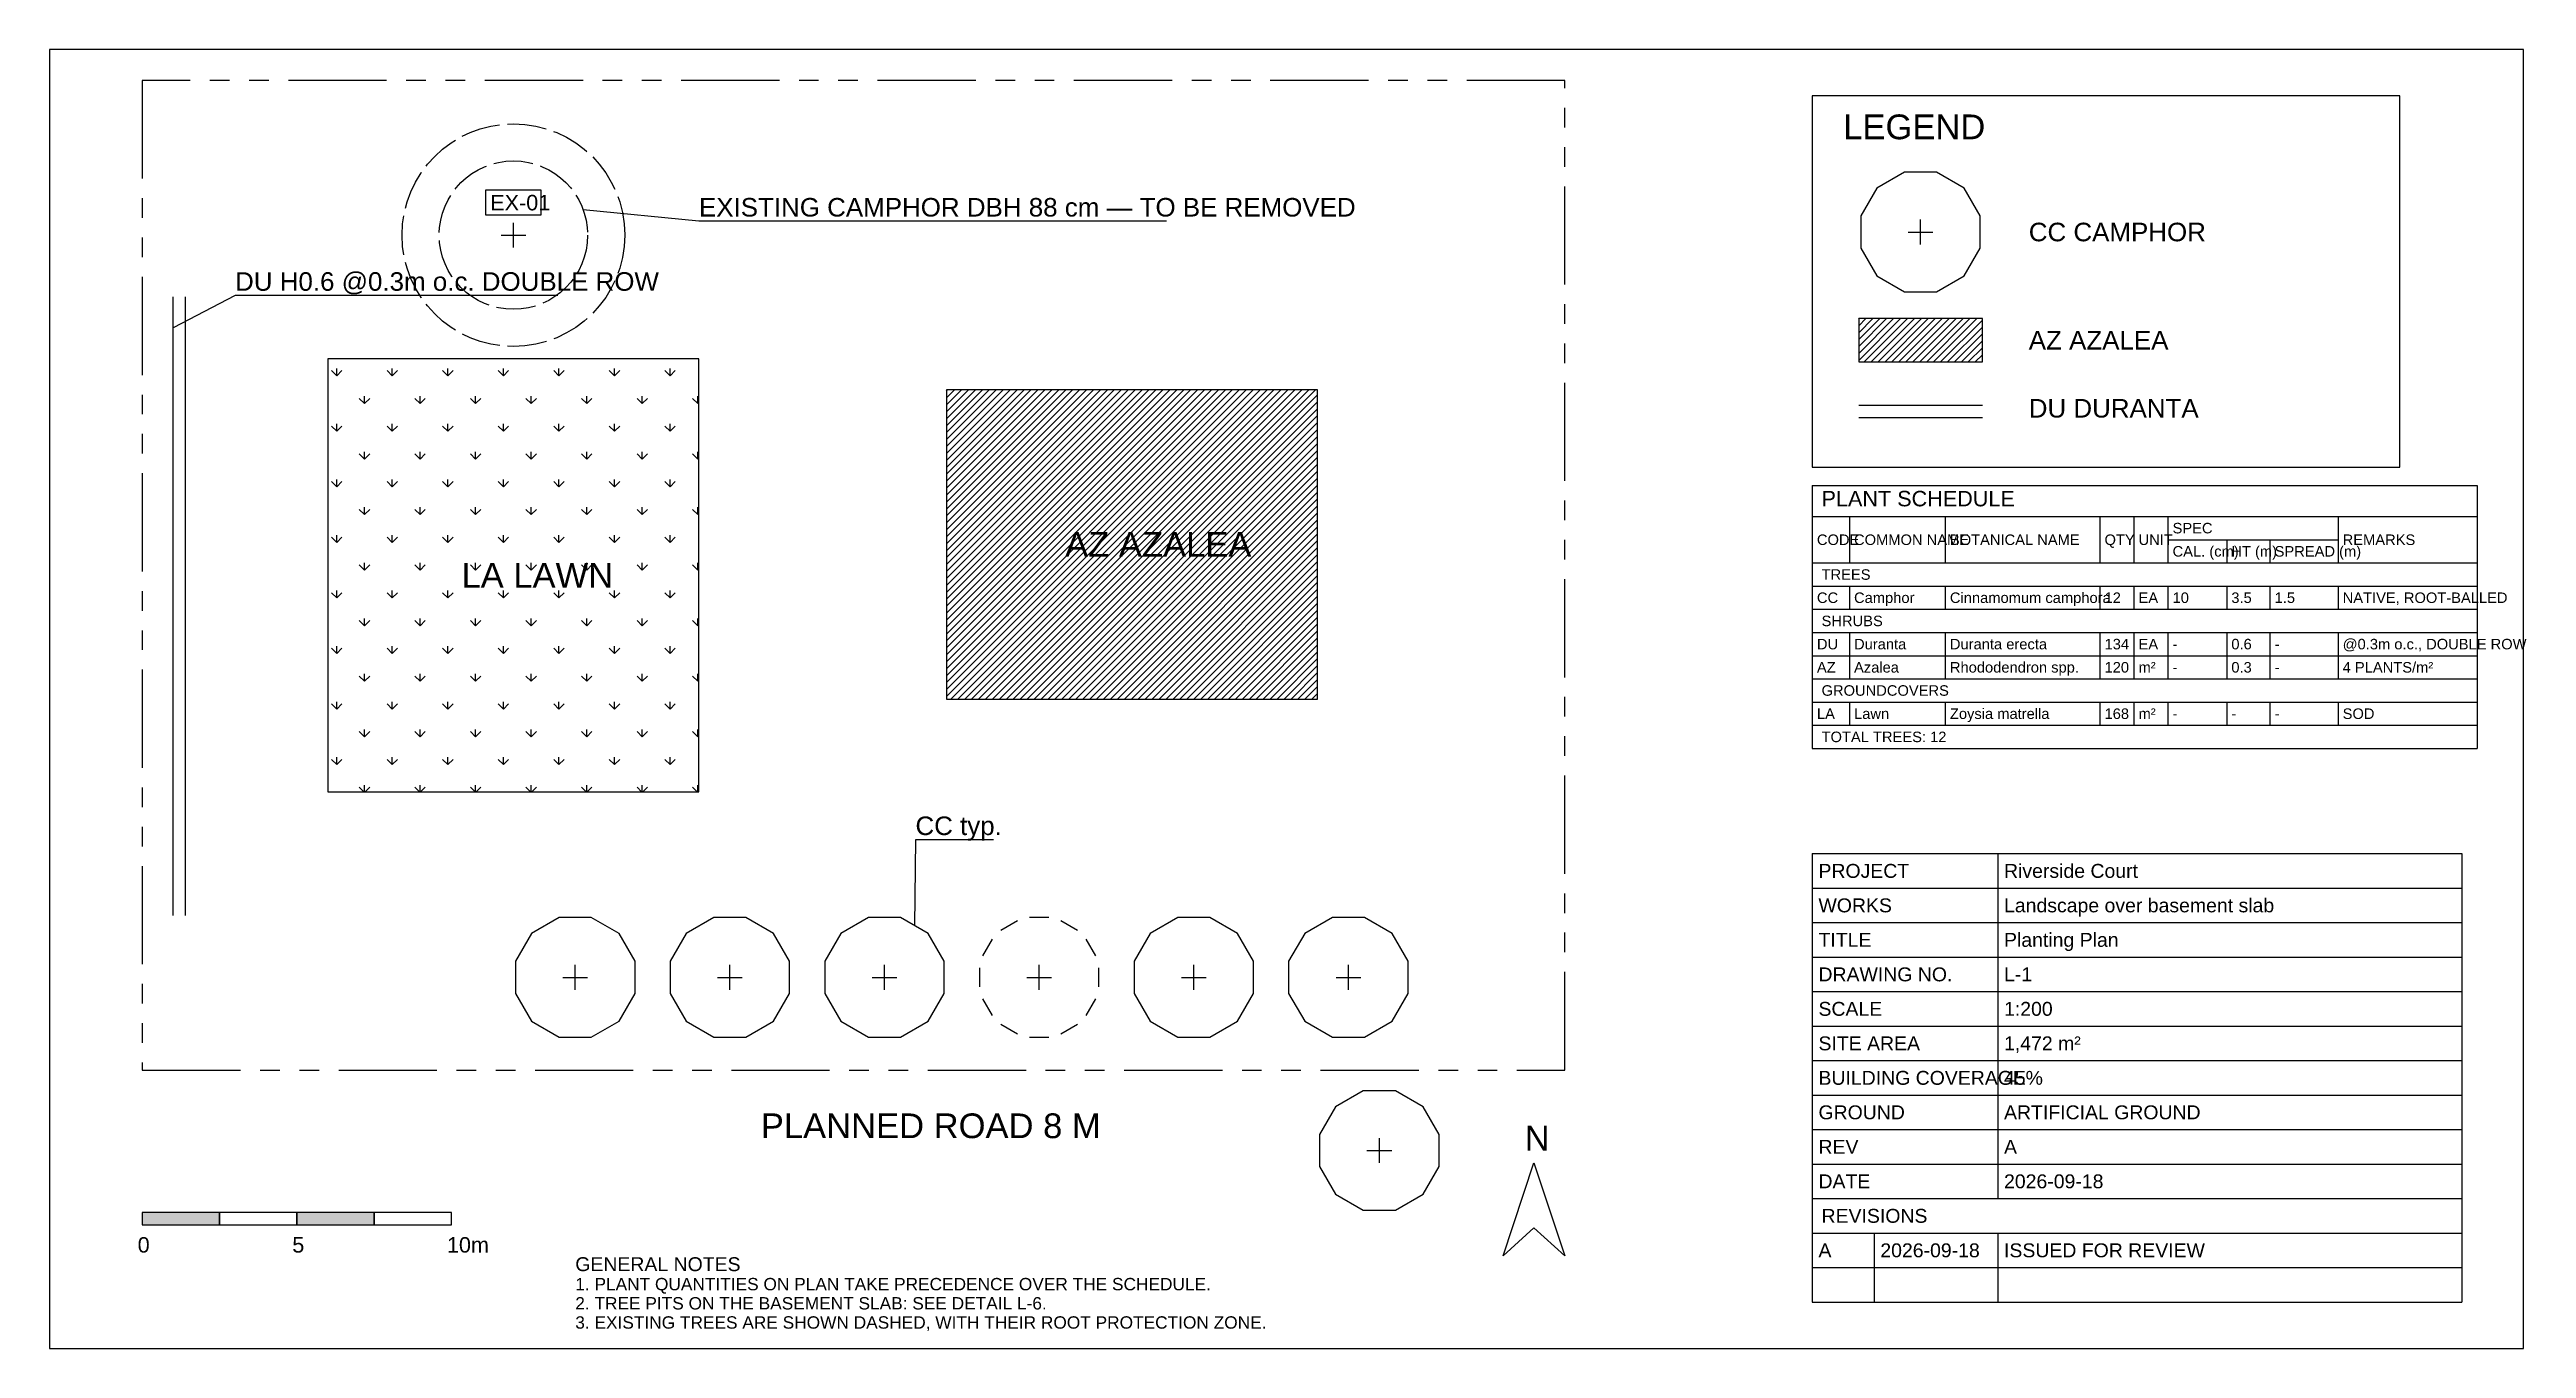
# Model space of a CAD drawing. Header units: metres. Extents: x -3 to 77.1, y -9 to 33.
import ezdxf

# ---------------------------------------------------------------- set-up
doc = ezdxf.new("R2010")
doc.units = ezdxf.units.M
doc.linetypes.add('DASHED', pattern=[1.524, 1.27, -0.254])
doc.linetypes.add('PHANTOM', pattern=[6.35, 3.175, -0.635, 0.635, -0.635, 0.635, -0.635])
for name, color, linetype in [('EX-TREE', 7, 'Continuous'), ('FRAME', 7, 'Continuous'), ('HATCH', 7, 'Continuous'), ('LEADER', 7, 'Continuous'), ('PLANT', 7, 'Continuous'), ('SITE', 7, 'Continuous'), ('TEXT', 7, 'Continuous'), ('TREES', 7, 'Continuous')]:
    doc.layers.add(name, color=color, linetype=linetype)
doc.styles.add('LABELS', font='arial.ttf')

msp = doc.modelspace()

# ---------------------------------------------------------------- hatches: boundary and pattern name
at = {"layer": 'FRAME'}
h = msp.add_hatch(color=7, dxfattribs=at)
h.dxf.hatch_style = 1
h.paths.add_polyline_path([(0, -5), (2.5, -5), (2.5, -4.6), (0, -4.6)])
h = msp.add_hatch(color=7, dxfattribs=at)
h.dxf.hatch_style = 1
h.paths.add_polyline_path([(5, -5), (7.5, -5), (7.5, -4.6), (5, -4.6)])
at = {"layer": 'HATCH'}
h = msp.add_hatch(dxfattribs=at)
h.set_pattern_fill('ANSI31', scale=0.05)
h.paths.add_polyline_path([(55.5, 22.9), (59.5, 22.9), (59.5, 24.3), (55.5, 24.3)])
h = msp.add_hatch(dxfattribs=at)
h.set_pattern_fill('GRASS', scale=0.05)
h.paths.add_polyline_path([(6, 9), (18, 9), (18, 23), (6, 23)])
h = msp.add_hatch(dxfattribs=at)
h.set_pattern_fill('ANSI31', scale=0.05)
h.paths.add_polyline_path([(26, 12), (38, 12), (38, 22), (26, 22)])

# ---------------------------------------------------------------- linework, layer by layer
at = {"layer": 'EX-TREE'}
for p, q in [((12, 26.6), (12, 27.4)), ((11.6, 27), (12.4, 27))]:
    msp.add_line(p, q, dxfattribs=at)
msp.add_lwpolyline([(11.1, 27.65), (12.9, 27.65), (12.9, 28.45), (11.1, 28.45)], close=True, dxfattribs=at)
at = {"layer": 'EX-TREE', "linetype": 'DASHED'}
for radius in [3.6, 2.4]:
    msp.add_circle((12, 27), radius, dxfattribs=at)
at = {"layer": 'FRAME'}
for p, q in [((54, 7), (75, 7)), ((54, 7), (54, 5.885)), ((60, 7), (60, 5.885)), ((75, 7), (75, 5.885)), ((54, 5.885), (75, 5.885)), ((54, 5.885), (54, 4.769)), ((60, 5.885), (60, 4.769)), ((75, 5.885), (75, 4.769)), ((54, 4.769), (75, 4.769)), ((54, 4.769), (54, 3.654)), ((60, 4.769), (60, 3.654)), ((75, 4.769), (75, 3.654)), ((54, 3.654), (75, 3.654)), ((54, 3.654), (54, 2.538)), ((60, 3.654), (60, 2.538)), ((75, 3.654), (75, 2.538)), ((54, 2.538), (75, 2.538)), ((54, 2.538), (54, 1.423)), ((60, 2.538), (60, 1.423)), ((75, 2.538), (75, 1.423)), ((54, 1.423), (75, 1.423)), ((54, 1.423), (54, 0.308)), ((60, 1.423), (60, 0.308)), ((75, 1.423), (75, 0.308)), ((54, 0.308), (75, 0.308)), ((54, 0.308), (54, -0.808)), ((60, 0.308), (60, -0.808)), ((75, 0.308), (75, -0.808)), ((54, -0.808), (75, -0.808)), ((54, -0.808), (54, -1.923)), ((60, -0.808), (60, -1.923)), ((75, -0.808), (75, -1.923)), ((54, -1.923), (75, -1.923)), ((54, -1.923), (54, -3.038)), ((60, -1.923), (60, -3.038)), ((75, -1.923), (75, -3.038)), ((54, -3.038), (75, -3.038)), ((54, -3.038), (54, -4.154)), ((60, -3.038), (60, -4.154)), ((75, -3.038), (75, -4.154)), ((54, -4.154), (75, -4.154)), ((54, -4.154), (75, -4.154)), ((54, -4.154), (54, -5.269)), ((75, -4.154), (75, -5.269)), ((54, -5.269), (75, -5.269)), ((54, -5.269), (54, -6.385)), ((56, -5.269), (56, -6.385)), ((60, -5.269), (60, -6.385)), ((75, -5.269), (75, -6.385)), ((54, -6.385), (75, -6.385)), ((54, -6.385), (54, -7.5)), ((56, -6.385), (56, -7.5)), ((60, -6.385), (60, -7.5)), ((75, -6.385), (75, -7.5)), ((54, -7.5), (75, -7.5))]:
    msp.add_line(p, q, dxfattribs=at)
for points in [[(-3, -9), (77, -9), (77, 33), (-3, 33)], [(54, 19.5), (73, 19.5), (73, 31.5), (54, 31.5)], [(55.5, 22.9), (59.5, 22.9), (59.5, 24.3), (55.5, 24.3)], [(44, -6), (45, -3), (46, -6), (45, -5.1)], [(0, -5), (2.5, -5), (2.5, -4.6), (0, -4.6)], [(2.5, -5), (5, -5), (5, -4.6), (2.5, -4.6)], [(5, -5), (7.5, -5), (7.5, -4.6), (5, -4.6)], [(7.5, -5), (10, -5), (10, -4.6), (7.5, -4.6)]]:
    msp.add_lwpolyline(points, close=True, dxfattribs=at)
at = {"layer": 'LEADER'}
for points in [[(33.12, 27.45), (18, 27.45), (14.255, 27.821)], [(13.44, 25.05), (3, 25.05), (1, 24)], [(27.52, 7.45), (25, 7.45), (24.966, 4.673)]]:
    msp.add_lwpolyline(points, dxfattribs=at)
at = {"layer": 'PLANT'}
for p, q in [((1, 5), (1, 25)), ((1.4, 5), (1.4, 25)), ((55.5, 21.5), (59.5, 21.5)), ((55.5, 21.1), (59.5, 21.1))]:
    msp.add_line(p, q, dxfattribs=at)
for points in [[(6, 9), (18, 9), (18, 23), (6, 23)], [(26, 12), (38, 12), (38, 22), (26, 22)]]:
    msp.add_lwpolyline(points, close=True, dxfattribs=at)
at = {"layer": 'SITE', "linetype": 'PHANTOM'}
msp.add_lwpolyline([(0, 0), (46, 0), (46, 32), (0, 32)], close=True, dxfattribs=at)
at = {"layer": 'TEXT'}
for p, q in [((54, 18.9), (54, 10.4)), ((54, 18.9), (75.5, 18.9)), ((75.5, 18.9), (75.5, 10.4)), ((54, 17.9), (75.5, 17.9)), ((55.2, 17.9), (55.2, 16.4)), ((58.3, 17.9), (58.3, 16.4)), ((63.3, 17.9), (63.3, 16.4)), ((64.4, 17.9), (64.4, 16.4)), ((65.5, 17.9), (65.5, 16.4)), ((71, 17.9), (71, 16.4)), ((65.5, 17.15), (71, 17.15)), ((67.4, 17.15), (67.4, 16.4)), ((68.8, 17.15), (68.8, 16.4)), ((54, 16.4), (75.5, 16.4)), ((54, 15.65), (75.5, 15.65)), ((55.2, 15.65), (55.2, 14.9)), ((58.3, 15.65), (58.3, 14.9)), ((63.3, 15.65), (63.3, 14.9)), ((64.4, 15.65), (64.4, 14.9)), ((65.5, 15.65), (65.5, 14.9)), ((67.4, 15.65), (67.4, 14.9)), ((68.8, 15.65), (68.8, 14.9)), ((71, 15.65), (71, 14.9)), ((54, 14.9), (75.5, 14.9)), ((54, 14.15), (75.5, 14.15)), ((55.2, 14.15), (55.2, 13.4)), ((58.3, 14.15), (58.3, 13.4)), ((63.3, 14.15), (63.3, 13.4)), ((64.4, 14.15), (64.4, 13.4)), ((65.5, 14.15), (65.5, 13.4)), ((67.4, 14.15), (67.4, 13.4)), ((68.8, 14.15), (68.8, 13.4)), ((71, 14.15), (71, 13.4)), ((54, 13.4), (75.5, 13.4)), ((55.2, 13.4), (55.2, 12.65)), ((58.3, 13.4), (58.3, 12.65)), ((63.3, 13.4), (63.3, 12.65)), ((64.4, 13.4), (64.4, 12.65)), ((65.5, 13.4), (65.5, 12.65)), ((67.4, 13.4), (67.4, 12.65)), ((68.8, 13.4), (68.8, 12.65)), ((71, 13.4), (71, 12.65)), ((54, 12.65), (75.5, 12.65)), ((54, 11.9), (75.5, 11.9)), ((55.2, 11.9), (55.2, 11.15)), ((58.3, 11.9), (58.3, 11.15)), ((63.3, 11.9), (63.3, 11.15)), ((64.4, 11.9), (64.4, 11.15)), ((65.5, 11.9), (65.5, 11.15)), ((67.4, 11.9), (67.4, 11.15)), ((68.8, 11.9), (68.8, 11.15)), ((71, 11.9), (71, 11.15)), ((54, 11.15), (75.5, 11.15)), ((54, 10.4), (75.5, 10.4))]:
    msp.add_line(p, q, dxfattribs=at)
at = {"layer": 'TREES'}
for p, q in [((57.5, 26.7), (57.5, 27.5)), ((57.1, 27.1), (57.9, 27.1)), ((13.482, 4.932), (12.586, 4.414)), ((14.518, 4.932), (13.482, 4.932)), ((15.414, 4.414), (14.518, 4.932)), ((18.482, 4.932), (17.586, 4.414)), ((19.518, 4.932), (18.482, 4.932)), ((20.414, 4.414), (19.518, 4.932)), ((23.482, 4.932), (22.586, 4.414)), ((24.518, 4.932), (23.482, 4.932)), ((25.414, 4.414), (24.518, 4.932)), ((28.303, 4.828), (27.765, 4.518)), ((29.311, 4.932), (28.689, 4.932)), ((30.235, 4.518), (29.697, 4.828)), ((33.482, 4.932), (32.586, 4.414)), ((34.518, 4.932), (33.482, 4.932)), ((35.414, 4.414), (34.518, 4.932)), ((38.482, 4.932), (37.586, 4.414)), ((39.518, 4.932), (38.482, 4.932)), ((40.414, 4.414), (39.518, 4.932)), ((12.586, 4.414), (12.068, 3.518)), ((15.932, 3.518), (15.414, 4.414)), ((17.586, 4.414), (17.068, 3.518)), ((20.932, 3.518), (20.414, 4.414)), ((22.586, 4.414), (22.068, 3.518)), ((25.932, 3.518), (25.414, 4.414)), ((27.482, 4.235), (27.172, 3.697)), ((30.828, 3.697), (30.518, 4.235)), ((32.586, 4.414), (32.068, 3.518)), ((35.932, 3.518), (35.414, 4.414)), ((37.586, 4.414), (37.068, 3.518)), ((40.932, 3.518), (40.414, 4.414)), ((12.068, 3.518), (12.068, 2.482)), ((14, 2.6), (14, 3.4)), ((15.932, 2.482), (15.932, 3.518)), ((17.068, 3.518), (17.068, 2.482)), ((19, 2.6), (19, 3.4)), ((20.932, 2.482), (20.932, 3.518)), ((22.068, 3.518), (22.068, 2.482)), ((24, 2.6), (24, 3.4)), ((25.932, 2.482), (25.932, 3.518)), ((27.068, 3.311), (27.068, 2.689)), ((29, 2.6), (29, 3.4)), ((30.932, 2.689), (30.932, 3.311)), ((32.068, 3.518), (32.068, 2.482)), ((34, 2.6), (34, 3.4)), ((35.932, 2.482), (35.932, 3.518)), ((37.068, 3.518), (37.068, 2.482)), ((39, 2.6), (39, 3.4)), ((40.932, 2.482), (40.932, 3.518)), ((12.068, 2.482), (12.586, 1.586)), ((13.6, 3), (14.4, 3)), ((15.414, 1.586), (15.932, 2.482)), ((17.068, 2.482), (17.586, 1.586)), ((18.6, 3), (19.4, 3)), ((20.414, 1.586), (20.932, 2.482)), ((22.068, 2.482), (22.586, 1.586)), ((23.6, 3), (24.4, 3)), ((25.414, 1.586), (25.932, 2.482)), ((28.6, 3), (29.4, 3)), ((32.068, 2.482), (32.586, 1.586)), ((33.6, 3), (34.4, 3)), ((35.414, 1.586), (35.932, 2.482)), ((37.068, 2.482), (37.586, 1.586)), ((38.6, 3), (39.4, 3)), ((40.414, 1.586), (40.932, 2.482)), ((27.172, 2.303), (27.482, 1.765)), ((30.518, 1.765), (30.828, 2.303)), ((12.586, 1.586), (13.482, 1.068)), ((13.482, 1.068), (14.518, 1.068)), ((14.518, 1.068), (15.414, 1.586)), ((17.586, 1.586), (18.482, 1.068)), ((18.482, 1.068), (19.518, 1.068)), ((19.518, 1.068), (20.414, 1.586)), ((22.586, 1.586), (23.482, 1.068)), ((23.482, 1.068), (24.518, 1.068)), ((24.518, 1.068), (25.414, 1.586)), ((27.765, 1.482), (28.303, 1.172)), ((28.689, 1.068), (29.311, 1.068)), ((29.697, 1.172), (30.235, 1.482)), ((32.586, 1.586), (33.482, 1.068)), ((33.482, 1.068), (34.518, 1.068)), ((34.518, 1.068), (35.414, 1.586)), ((37.586, 1.586), (38.482, 1.068)), ((38.482, 1.068), (39.518, 1.068)), ((39.518, 1.068), (40.414, 1.586)), ((40, -3), (40, -2.2)), ((39.6, -2.6), (40.4, -2.6))]:
    msp.add_line(p, q, dxfattribs=at)
for points in [[(59.432, 27.618), (58.914, 28.514), (58.018, 29.032), (56.982, 29.032), (56.086, 28.514), (55.568, 27.618), (55.568, 26.582), (56.086, 25.686), (56.982, 25.168), (58.018, 25.168), (58.914, 25.686), (59.432, 26.582)], [(41.932, -2.082), (41.414, -1.186), (40.518, -0.668), (39.482, -0.668), (38.586, -1.186), (38.068, -2.082), (38.068, -3.118), (38.586, -4.014), (39.482, -4.532), (40.518, -4.532), (41.414, -4.014), (41.932, -3.118)]]:
    msp.add_lwpolyline(points, close=True, dxfattribs=at)

# ---------------------------------------------------------------- texts
at = {"layer": 'FRAME', "style": 'LABELS'}
for s, height, p in [('N', 0.8, (44.7, -2.6)), ('0', 0.5, (-0.15, -5.9)), ('5', 0.5, (4.85, -5.9)), ('10m', 0.5, (9.85, -5.9))]:
    msp.add_text(s, height=height, dxfattribs=at).set_placement(p)
at = {"layer": 'TEXT', "style": 'LABELS'}
for s, height, p in [('LEGEND', 0.8, (55, 30.1)), ('EX-01', 0.5, (11.25, 27.8)), ('EXISTING CAMPHOR DBH 88 cm — TO BE REMOVED', 0.6, (18, 27.6)), ('CC CAMPHOR', 0.6, (61, 26.8)), ('DU H0.6 @0.3m o.c. DOUBLE ROW', 0.6, (3, 25.2)), ('AZ AZALEA', 0.6, (61, 23.3)), ('DU DURANTA', 0.6, (61, 21.1)), ('PLANT SCHEDULE', 0.5, (54.3, 18.23)), ('SPEC', 0.34, (65.65, 17.355)), ('AZ AZALEA', 0.8, (29.84, 16.6)), ('CODE', 0.34, (54.15, 16.98)), ('COMMON NAME', 0.34, (55.35, 16.98)), ('BOTANICAL NAME', 0.34, (58.45, 16.98)), ('QTY', 0.34, (63.45, 16.98)), ('UNIT', 0.34, (64.55, 16.98)), ('CAL. (cm)', 0.34, (65.65, 16.605)), ('HT (m)', 0.34, (67.55, 16.605)), ('SPREAD (m)', 0.34, (68.95, 16.605)), ('REMARKS', 0.34, (71.15, 16.98)), ('LA LAWN', 0.8, (10.32, 15.6)), ('TREES', 0.34, (54.3, 15.855)), ('CC', 0.34, (54.15, 15.105)), ('Camphor', 0.34, (55.35, 15.105)), ('Cinnamomum camphora', 0.34, (58.45, 15.105)), ('12', 0.34, (63.45, 15.105)), ('EA', 0.34, (64.55, 15.105)), ('10', 0.34, (65.65, 15.105)), ('3.5', 0.34, (67.55, 15.105)), ('1.5', 0.34, (68.95, 15.105)), ('NATIVE, ROOT-BALLED', 0.34, (71.15, 15.105)), ('SHRUBS', 0.34, (54.3, 14.355)), ('DU', 0.34, (54.15, 13.605)), ('Duranta', 0.34, (55.35, 13.605)), ('Duranta erecta', 0.34, (58.45, 13.605)), ('134', 0.34, (63.45, 13.605)), ('EA', 0.34, (64.55, 13.605)), ('-', 0.34, (65.65, 13.605)), ('0.6', 0.34, (67.55, 13.605)), ('-', 0.34, (68.95, 13.605)), ('@0.3m o.c., DOUBLE ROW', 0.34, (71.15, 13.605)), ('AZ', 0.34, (54.15, 12.855)), ('Azalea', 0.34, (55.35, 12.855)), ('Rhododendron spp.', 0.34, (58.45, 12.855)), ('120', 0.34, (63.45, 12.855)), ('m²', 0.34, (64.55, 12.855)), ('-', 0.34, (65.65, 12.855)), ('0.3', 0.34, (67.55, 12.855)), ('-', 0.34, (68.95, 12.855)), ('4 PLANTS/m²', 0.34, (71.15, 12.855)), ('GROUNDCOVERS', 0.34, (54.3, 12.105)), ('LA', 0.34, (54.15, 11.355)), ('Lawn', 0.34, (55.35, 11.355)), ('Zoysia matrella', 0.34, (58.45, 11.355)), ('168', 0.34, (63.45, 11.355)), ('m²', 0.34, (64.55, 11.355)), ('-', 0.34, (65.65, 11.355)), ('-', 0.34, (67.55, 11.355)), ('-', 0.34, (68.95, 11.355)), ('SOD', 0.34, (71.15, 11.355)), ('TOTAL TREES: 12', 0.34, (54.3, 10.605)), ('CC typ.', 0.6, (25, 7.6)), ('PROJECT', 0.45, (54.2, 6.217)), ('Riverside Court', 0.45, (60.2, 6.217)), ('WORKS', 0.45, (54.2, 5.102)), ('Landscape over basement slab', 0.45, (60.2, 5.102)), ('TITLE', 0.45, (54.2, 3.987)), ('Planting Plan', 0.45, (60.2, 3.987)), ('DRAWING NO.', 0.45, (54.2, 2.871)), ('L-1', 0.45, (60.2, 2.871)), ('SCALE', 0.45, (54.2, 1.756)), ('1:200', 0.45, (60.2, 1.756)), ('SITE AREA', 0.45, (54.2, 0.64)), ('1,472 m²', 0.45, (60.2, 0.64)), ('BUILDING COVERAGE', 0.45, (54.2, -0.475)), ('45%', 0.45, (60.2, -0.475)), ('PLANNED ROAD 8 M', 0.8, (20, -2.2)), ('GROUND', 0.45, (54.2, -1.59)), ('ARTIFICIAL GROUND', 0.45, (60.2, -1.59)), ('REV', 0.45, (54.2, -2.706)), ('A', 0.45, (60.2, -2.706)), ('DATE', 0.45, (54.2, -3.821)), ('2026-09-18', 0.45, (60.2, -3.821)), ('REVISIONS', 0.45, (54.3, -4.937)), ('A', 0.45, (54.2, -6.052)), ('2026-09-18', 0.45, (56.2, -6.052)), ('ISSUED FOR REVIEW', 0.45, (60.2, -6.052)), ('GENERAL NOTES', 0.45, (14, -6.5)), ('1. PLANT QUANTITIES ON PLAN TAKE PRECEDENCE OVER THE SCHEDULE.', 0.4, (14, -7.12)), ('3. EXISTING TREES ARE SHOWN DASHED, WITH THEIR ROOT PROTECTION ZONE.', 0.4, (14, -8.36)), ('2. TREE PITS ON THE BASEMENT SLAB: SEE DETAIL L-6.', 0.4, (14, -7.74))]:
    msp.add_text(s, height=height, dxfattribs=at).set_placement(p)

doc.saveas('drawing.dxf')
